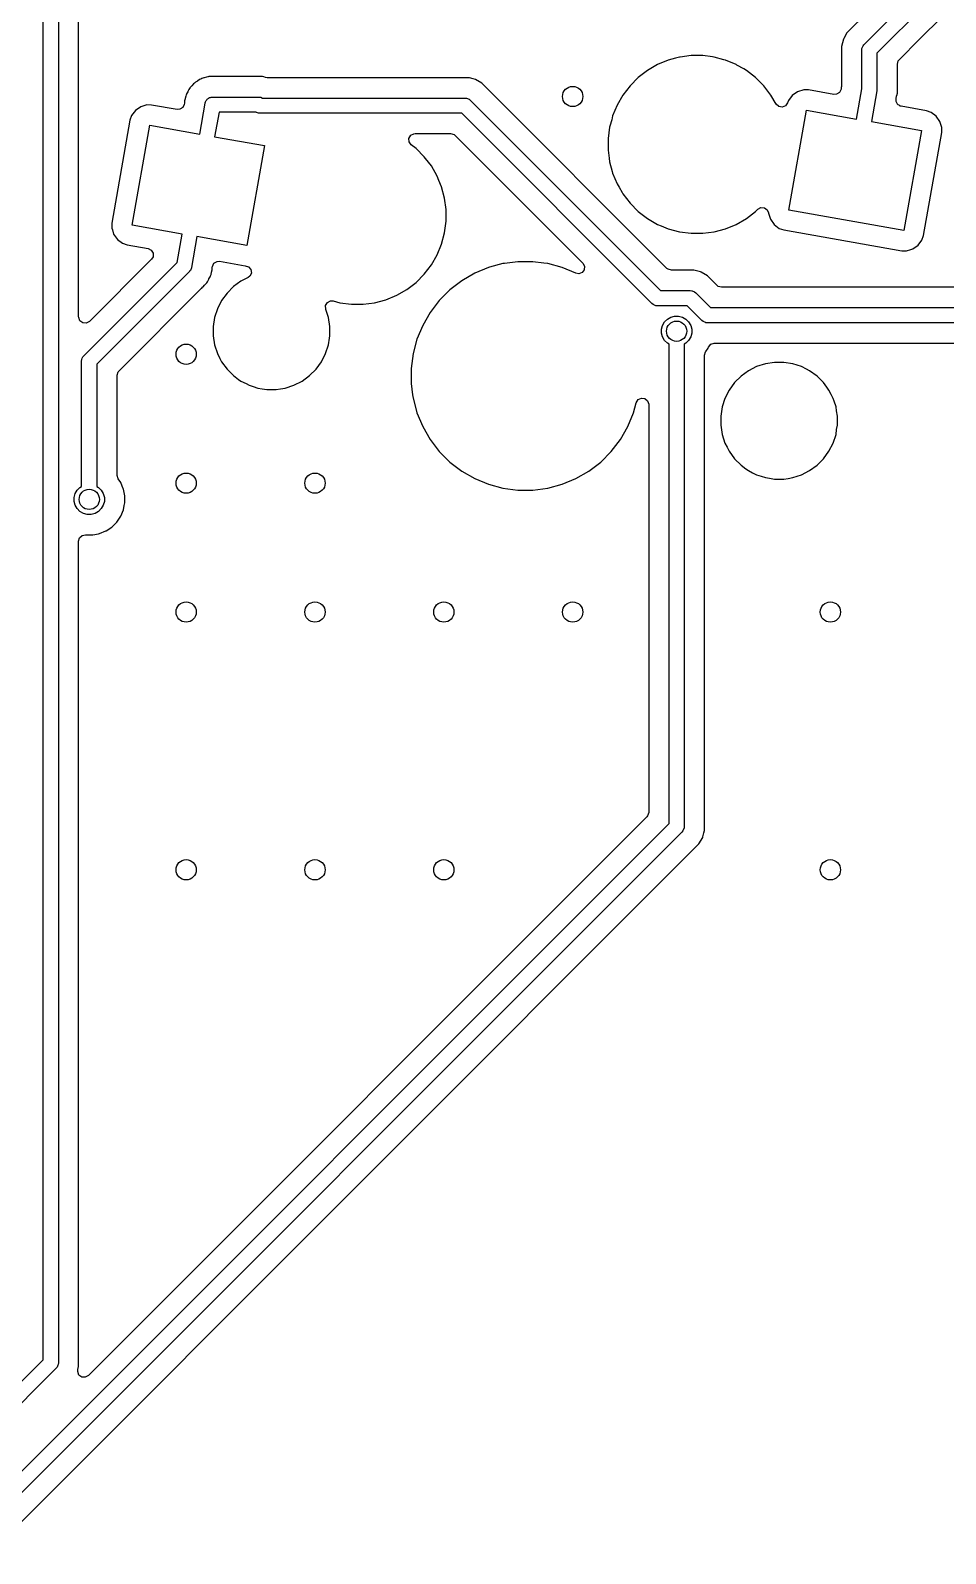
# Model space of a CAD drawing. Extents: x 2.6 to 14.2, y -9.4 to -3.8.
# Drawn here: x 5.362 to 6.073, y -8.661 to -7.479 of the extents above; entities that cross this region are included whole.
import ezdxf

# ---------------------------------------------------------------- set-up
doc = ezdxf.new("R2010")
doc.units = 0
doc.header["$MEASUREMENT"] = 0
doc.layers.add('BLACK', color=7, linetype='CONTINUOUS')

msp = doc.modelspace()

# ---------------------------------------------------------------- linework, layer by layer
at = {"layer": 'BLACK', "linetype": 'CONTINUOUS'}
for p, q in [((5.3722, -8.5107), (5.3722, -7.3742)), ((5.384, -7.3767), (5.384, -8.5131)), ((5.3997, -7.7015), (5.3997, -7.3852)), ((6.0093, -7.4903), (6.0466, -7.453)), ((6.013, -7.4643), (5.9961, -7.4811)), ((6.0567, -7.4596), (6.0194, -7.4969)), ((6.0525, -7.4861), (6.0699, -7.4687)), ((5.9933, -7.4861), (5.9918, -7.4916)), ((5.9918, -7.4916), (5.9918, -7.4916)), ((5.9918, -7.4916), (5.9918, -7.5228)), ((5.9937, -7.4854), (5.9933, -7.4861)), ((5.9933, -7.4861), (5.9933, -7.4861)), ((5.9961, -7.4811), (5.9937, -7.4854)), ((5.9937, -7.4854), (5.9937, -7.4854)), ((5.9961, -7.4811), (5.9961, -7.4811)), ((6.0077, -7.4933), (6.0082, -7.4922)), ((6.0082, -7.4922), (6.0086, -7.4912)), ((6.0086, -7.4912), (6.0093, -7.4903)), ((6.0366, -7.502), (6.0525, -7.4861)), ((5.8574, -7.5023), (5.8491, -7.5058)), ((5.8631, -7.5008), (5.8574, -7.5023)), ((5.8662, -7.5), (5.8631, -7.5008)), ((5.8666, -7.4999), (5.8662, -7.5)), ((5.8751, -7.4988), (5.8666, -7.4999)), ((5.8842, -7.4988), (5.8751, -7.4988)), ((5.8751, -7.4988), (5.8751, -7.4988)), ((5.8916, -7.4998), (5.8842, -7.4988)), ((5.8842, -7.4988), (5.8842, -7.4988)), ((5.8931, -7.5), (5.8916, -7.4998)), ((5.9006, -7.502), (5.8931, -7.5)), ((5.9018, -7.5023), (5.9006, -7.502)), ((5.9102, -7.5058), (5.9018, -7.5023)), ((6.0076, -7.4945), (6.0077, -7.4933)), ((6.0076, -7.5246), (6.0076, -7.4945)), ((6.0194, -7.4969), (6.0194, -7.5251)), ((6.0352, -7.5055), (6.0359, -7.5028)), ((6.0359, -7.5028), (6.0366, -7.502)), ((5.499, -7.5154), (5.4972, -7.5161)), ((5.4999, -7.5153), (5.499, -7.5154)), ((5.5003, -7.5152), (5.4999, -7.5153)), ((5.5009, -7.5151), (5.5003, -7.5152)), ((5.5028, -7.5151), (5.5009, -7.5151)), ((5.5009, -7.5151), (5.5009, -7.5151)), ((5.5047, -7.5149), (5.5028, -7.5151)), ((5.5056, -7.5151), (5.5047, -7.5149)), ((5.5425, -7.5151), (5.5056, -7.5151)), ((5.5434, -7.5153), (5.5425, -7.5151)), ((5.5425, -7.5151), (5.5425, -7.5151)), ((5.5449, -7.5157), (5.5434, -7.5153)), ((5.5462, -7.5159), (5.5449, -7.5157)), ((5.7024, -7.5159), (5.5462, -7.5159)), ((5.7032, -7.5161), (5.7024, -7.5159)), ((5.7024, -7.5159), (5.7024, -7.5159)), ((5.8341, -7.5158), (5.8277, -7.5222)), ((5.8413, -7.5103), (5.8341, -7.5158)), ((5.8491, -7.5058), (5.8413, -7.5103)), ((5.8491, -7.5058), (5.8491, -7.5058)), ((5.9107, -7.5061), (5.9102, -7.5058)), ((5.9102, -7.5058), (5.9102, -7.5058)), ((5.916, -7.5091), (5.9107, -7.5061)), ((5.918, -7.5103), (5.916, -7.5091)), ((5.9252, -7.5158), (5.918, -7.5103)), ((5.9316, -7.5222), (5.9252, -7.5158)), ((5.9252, -7.5158), (5.9252, -7.5158)), ((6.0352, -7.5242), (6.0352, -7.5055)), ((5.4844, -7.5269), (5.4835, -7.5284)), ((5.4845, -7.5267), (5.4844, -7.5269)), ((5.4844, -7.5269), (5.4844, -7.5269)), ((5.4853, -7.525), (5.4845, -7.5267)), ((5.4859, -7.5243), (5.4853, -7.525)), ((5.486, -7.5242), (5.4859, -7.5243)), ((5.4861, -7.5239), (5.486, -7.5242)), ((5.4864, -7.5235), (5.4861, -7.5239)), ((5.4861, -7.5239), (5.4861, -7.5239)), ((5.4876, -7.5223), (5.4864, -7.5235)), ((5.4864, -7.5235), (5.4864, -7.5235)), ((5.4877, -7.5221), (5.4876, -7.5223)), ((5.4876, -7.5223), (5.4876, -7.5223)), ((5.4889, -7.5206), (5.4877, -7.5221)), ((5.4897, -7.5201), (5.4889, -7.5206)), ((5.49, -7.5198), (5.4897, -7.5201)), ((5.4904, -7.5194), (5.49, -7.5198)), ((5.49, -7.5198), (5.49, -7.5198)), ((5.4919, -7.5186), (5.4904, -7.5194)), ((5.4904, -7.5194), (5.4904, -7.5194)), ((5.4921, -7.5185), (5.4919, -7.5186)), ((5.4936, -7.5174), (5.4921, -7.5185)), ((5.4945, -7.517), (5.4936, -7.5174)), ((5.4953, -7.5166), (5.4945, -7.517)), ((5.497, -7.5161), (5.4953, -7.5166)), ((5.4953, -7.5166), (5.4953, -7.5166)), ((5.4972, -7.5161), (5.497, -7.5161)), ((5.497, -7.5161), (5.497, -7.5161)), ((5.7059, -7.5169), (5.7032, -7.5161)), ((5.7079, -7.5174), (5.7059, -7.5169)), ((5.7059, -7.5169), (5.7059, -7.5169)), ((5.7128, -7.5202), (5.7079, -7.5174)), ((5.7079, -7.5174), (5.7079, -7.5174)), ((5.8564, -7.6639), (5.7128, -7.5202)), ((5.7128, -7.5202), (5.7128, -7.5202)), ((5.8277, -7.5222), (5.8222, -7.5294)), ((5.9323, -7.5232), (5.9316, -7.5222)), ((5.9316, -7.5222), (5.9316, -7.5222)), ((5.9316, -7.5222), (5.9316, -7.5222)), ((5.9371, -7.5294), (5.9323, -7.5232)), ((5.9577, -7.5268), (5.9536, -7.5297)), ((5.9625, -7.5253), (5.9577, -7.5268)), ((5.9577, -7.5268), (5.9577, -7.5268)), ((5.9662, -7.5254), (5.9625, -7.5253)), ((5.9625, -7.5253), (5.9625, -7.5253)), ((5.9859, -7.5289), (5.9662, -7.5254)), ((5.9662, -7.5254), (5.9662, -7.5254)), ((5.9903, -7.5274), (5.9879, -7.5288)), ((5.9915, -7.5249), (5.9903, -7.5274)), ((5.9916, -7.5243), (5.9915, -7.5249)), ((5.9917, -7.5236), (5.9916, -7.5243)), ((5.9918, -7.5228), (5.9917, -7.5236)), ((6.0035, -7.548), (6.0076, -7.5246)), ((6.0193, -7.5261), (6.0151, -7.55)), ((6.0194, -7.5251), (6.0193, -7.5256)), ((6.0193, -7.5256), (6.0193, -7.5261)), ((6.0353, -7.5261), (6.0352, -7.5242)), ((6.0352, -7.527), (6.0353, -7.5261)), ((6.0352, -7.528), (6.0352, -7.527)), ((5.4479, -7.5385), (5.4438, -7.5413)), ((5.4527, -7.537), (5.4479, -7.5385)), ((5.4479, -7.5385), (5.4479, -7.5385)), ((5.4564, -7.5371), (5.4527, -7.537)), ((5.4527, -7.537), (5.4527, -7.537)), ((5.4761, -7.5405), (5.4564, -7.5371)), ((5.4564, -7.5371), (5.4564, -7.5371)), ((5.4805, -7.539), (5.4782, -7.5404)), ((5.4817, -7.5366), (5.4805, -7.539)), ((5.4819, -7.5356), (5.4817, -7.5366)), ((5.482, -7.5353), (5.4819, -7.5356)), ((5.4825, -7.5323), (5.482, -7.5339)), ((5.482, -7.5339), (5.482, -7.5344)), ((5.482, -7.5344), (5.482, -7.5353)), ((5.4829, -7.5302), (5.4825, -7.5321)), ((5.4825, -7.5321), (5.4825, -7.5323)), ((5.4833, -7.5293), (5.4829, -7.5302)), ((5.4834, -7.5289), (5.4833, -7.5293)), ((5.4835, -7.5284), (5.4834, -7.5289)), ((5.4834, -7.5289), (5.4834, -7.5289)), ((5.4835, -7.5284), (5.4835, -7.5284)), ((5.4937, -7.5596), (5.4979, -7.5357)), ((5.4979, -7.5356), (5.498, -7.5355)), ((5.4979, -7.5357), (5.4979, -7.5356)), ((5.4979, -7.5357), (5.4979, -7.5357)), ((5.498, -7.5355), (5.4982, -7.5346)), ((5.4982, -7.5346), (5.4986, -7.5341)), ((5.4986, -7.5341), (5.4988, -7.5335)), ((5.4988, -7.5335), (5.4992, -7.5331)), ((5.4992, -7.5331), (5.4994, -7.5327)), ((5.4994, -7.5327), (5.5, -7.5323)), ((5.5, -7.5323), (5.5004, -7.5319)), ((5.5004, -7.5319), (5.5009, -7.5317)), ((5.5009, -7.5317), (5.5013, -7.5314)), ((5.5013, -7.5314), (5.502, -7.5312)), ((5.502, -7.5312), (5.5026, -7.531)), ((5.5026, -7.531), (5.5035, -7.5309)), ((5.5035, -7.5309), (5.5036, -7.5309)), ((5.5036, -7.5309), (5.5036, -7.5309)), ((5.5036, -7.5309), (5.5037, -7.5309)), ((5.5037, -7.5309), (5.5396, -7.5309)), ((5.5396, -7.5309), (5.5408, -7.531)), ((5.5408, -7.531), (5.5411, -7.5311)), ((5.5411, -7.5311), (5.5425, -7.5317)), ((5.5425, -7.5317), (5.6995, -7.5317)), ((5.6995, -7.5317), (5.7007, -7.5318)), ((5.7007, -7.5318), (5.7008, -7.5319)), ((5.7008, -7.5319), (5.7028, -7.5327)), ((5.7028, -7.5327), (5.7037, -7.5334)), ((5.7037, -7.5334), (5.8513, -7.6811)), ((5.8177, -7.5372), (5.8142, -7.5455)), ((5.8222, -7.5294), (5.8177, -7.5372)), ((5.8177, -7.5372), (5.8177, -7.5372)), ((5.9411, -7.5364), (5.9371, -7.5294)), ((5.9371, -7.5294), (5.9371, -7.5294)), ((5.9371, -7.5294), (5.9371, -7.5294)), ((5.9431, -7.5383), (5.9411, -7.5364)), ((5.9411, -7.5364), (5.9411, -7.5364)), ((5.9458, -7.5388), (5.9431, -7.5383)), ((5.9484, -7.5377), (5.9458, -7.5388)), ((5.9499, -7.5355), (5.9484, -7.5377)), ((5.9506, -7.5336), (5.9499, -7.5355)), ((5.9536, -7.5297), (5.9506, -7.5336)), ((5.9536, -7.5297), (5.9536, -7.5297)), ((5.9879, -7.5288), (5.9859, -7.5289)), ((6.0342, -7.5324), (6.0346, -7.53)), ((6.0342, -7.5338), (6.0342, -7.5324)), ((6.0343, -7.5341), (6.0342, -7.5338)), ((6.0343, -7.5345), (6.0343, -7.5341)), ((6.0348, -7.5354), (6.0343, -7.5345)), ((6.0346, -7.53), (6.0347, -7.5296)), ((6.0347, -7.5296), (6.0352, -7.528)), ((6.0352, -7.5364), (6.0348, -7.5354)), ((6.0355, -7.5366), (6.0352, -7.5364)), ((6.0357, -7.5369), (6.0355, -7.5366)), ((6.0366, -7.5373), (6.0357, -7.5369)), ((6.0375, -7.5379), (6.0366, -7.5373)), ((6.0378, -7.5379), (6.0375, -7.5379)), ((6.0382, -7.5381), (6.0378, -7.5379)), ((6.0578, -7.5416), (6.0382, -7.5381)), ((5.4396, -7.5488), (5.4255, -7.6288)), ((5.4408, -7.5453), (5.4396, -7.5488)), ((5.4396, -7.5488), (5.4396, -7.5488)), ((5.4438, -7.5413), (5.4408, -7.5453)), ((5.4438, -7.5413), (5.4438, -7.5413)), ((5.4782, -7.5404), (5.4761, -7.5405)), ((5.5087, -7.5427), (5.5053, -7.5617)), ((5.5376, -7.5427), (5.5087, -7.5427)), ((5.5378, -7.5428), (5.5376, -7.5427)), ((5.5393, -7.5434), (5.5378, -7.5428)), ((5.5404, -7.5435), (5.5393, -7.5434)), ((5.6971, -7.5435), (5.5404, -7.5435)), ((5.8447, -7.6911), (5.6971, -7.5435)), ((5.8135, -7.5485), (5.8121, -7.5536)), ((5.8142, -7.5455), (5.8135, -7.5485)), ((5.951, -7.6187), (5.9647, -7.5411)), ((5.9647, -7.5411), (6.0035, -7.548)), ((6.0151, -7.55), (6.0539, -7.5569)), ((6.0614, -7.5428), (6.0578, -7.5416)), ((6.0578, -7.5416), (6.0578, -7.5416)), ((6.0578, -7.5416), (6.0578, -7.5416)), ((6.0578, -7.5416), (6.0578, -7.5416)), ((6.0578, -7.5416), (6.0578, -7.5416)), ((6.0653, -7.5458), (6.0614, -7.5428)), ((6.0614, -7.5428), (6.0614, -7.5428)), ((6.0614, -7.5428), (6.0614, -7.5428)), ((6.0682, -7.5499), (6.0653, -7.5458)), ((6.0697, -7.5546), (6.0682, -7.5499)), ((5.4412, -7.6303), (5.4549, -7.5528)), ((5.4549, -7.5528), (5.4937, -7.5596)), ((5.5053, -7.5617), (5.5441, -7.5685)), ((5.6561, -7.563), (5.6575, -7.5606)), ((5.6563, -7.5658), (5.6561, -7.563)), ((5.6575, -7.5606), (5.6599, -7.5594)), ((5.6599, -7.5594), (5.6609, -7.5593)), ((5.6609, -7.5593), (5.6885, -7.5593)), ((5.6885, -7.5593), (5.6912, -7.56)), ((5.6912, -7.56), (5.692, -7.5607)), ((5.692, -7.5607), (5.791, -7.6597)), ((5.8119, -7.5543), (5.8107, -7.5632)), ((5.8107, -7.5632), (5.8107, -7.5722)), ((5.8121, -7.5536), (5.8119, -7.5543)), ((5.8119, -7.5543), (5.8119, -7.5543)), ((6.0539, -7.5569), (6.0402, -7.6344)), ((6.0555, -7.6384), (6.0696, -7.5584)), ((6.0696, -7.5584), (6.0697, -7.5546)), ((5.5441, -7.5685), (5.5304, -7.6461)), ((5.6579, -7.568), (5.6563, -7.5658)), ((5.6616, -7.5709), (5.6579, -7.568)), ((5.668, -7.5773), (5.6616, -7.5709)), ((5.6616, -7.5709), (5.6616, -7.5709)), ((5.6616, -7.5709), (5.6616, -7.5709)), ((5.8107, -7.5722), (5.8115, -7.5784)), ((5.669, -7.5785), (5.668, -7.5773)), ((5.668, -7.5773), (5.668, -7.5773)), ((5.668, -7.5773), (5.668, -7.5773)), ((5.6735, -7.5844), (5.669, -7.5785)), ((5.678, -7.5922), (5.6735, -7.5844)), ((5.6735, -7.5844), (5.6735, -7.5844)), ((5.6735, -7.5844), (5.6735, -7.5844)), ((5.8115, -7.5784), (5.8119, -7.5812)), ((5.8119, -7.5812), (5.8139, -7.5886)), ((5.6794, -7.5956), (5.678, -7.5922)), ((5.678, -7.5922), (5.678, -7.5922)), ((5.678, -7.5922), (5.678, -7.5922)), ((5.6815, -7.6006), (5.6794, -7.5956)), ((5.8139, -7.5886), (5.8142, -7.5899)), ((5.8142, -7.5899), (5.8177, -7.5983)), ((5.8177, -7.5983), (5.8177, -7.5983)), ((5.8177, -7.5983), (5.8192, -7.6008)), ((5.6838, -7.6093), (5.6815, -7.6006)), ((5.685, -7.6183), (5.6838, -7.6093)), ((5.8192, -7.6008), (5.8216, -7.6051)), ((5.8216, -7.6051), (5.8222, -7.6061)), ((5.8222, -7.6061), (5.8277, -7.6133)), ((5.685, -7.6273), (5.685, -7.6183)), ((5.8277, -7.6133), (5.8277, -7.6133)), ((5.8277, -7.6133), (5.8341, -7.6197)), ((5.8341, -7.6197), (5.8341, -7.6197)), ((5.8341, -7.6197), (5.8413, -7.6252)), ((5.918, -7.6252), (5.9252, -7.6197)), ((5.9252, -7.6197), (5.9269, -7.6179)), ((5.9269, -7.6179), (5.9293, -7.6166)), ((5.9293, -7.6166), (5.932, -7.6168)), ((5.932, -7.6168), (5.9342, -7.6185)), ((5.9342, -7.6185), (5.9352, -7.6207)), ((5.9352, -7.6207), (5.9352, -7.6209)), ((5.9352, -7.6209), (5.9361, -7.624)), ((6.0402, -7.6344), (5.951, -7.6187)), ((5.4255, -7.6288), (5.4254, -7.6326)), ((5.4254, -7.6326), (5.4254, -7.6326)), ((5.4254, -7.6326), (5.4259, -7.634)), ((5.4255, -7.6288), (5.4255, -7.6288)), ((5.4259, -7.634), (5.4269, -7.6373)), ((5.48, -7.6372), (5.4412, -7.6303)), ((5.6838, -7.6363), (5.685, -7.6273)), ((5.8413, -7.6252), (5.8413, -7.6252)), ((5.8413, -7.6252), (5.8413, -7.6252)), ((5.8413, -7.6252), (5.8491, -7.6297)), ((5.8491, -7.6297), (5.8491, -7.6297)), ((5.8491, -7.6297), (5.8491, -7.6297)), ((5.8491, -7.6297), (5.8518, -7.6308)), ((5.8518, -7.6308), (5.8574, -7.6331)), ((5.8574, -7.6331), (5.8662, -7.6355)), ((5.8931, -7.6355), (5.9018, -7.6331)), ((5.9018, -7.6331), (5.9102, -7.6297)), ((5.9102, -7.6297), (5.918, -7.6252)), ((5.9361, -7.624), (5.9367, -7.6257)), ((5.9367, -7.6257), (5.9395, -7.6298)), ((5.9395, -7.6298), (5.9435, -7.6328)), ((5.9435, -7.6328), (5.947, -7.634)), ((5.947, -7.634), (6.0387, -7.6502)), ((5.4269, -7.6373), (5.4298, -7.6414)), ((5.4298, -7.6414), (5.4337, -7.6444)), ((5.4337, -7.6444), (5.4373, -7.6457)), ((5.4373, -7.6457), (5.4537, -7.6485)), ((5.4761, -7.6593), (5.48, -7.6372)), ((5.4916, -7.6392), (5.4874, -7.6631)), ((5.5304, -7.6461), (5.4916, -7.6392)), ((5.678, -7.6533), (5.6815, -7.645)), ((5.6815, -7.645), (5.6838, -7.6363)), ((5.8662, -7.6355), (5.8751, -7.6366)), ((5.8751, -7.6366), (5.8751, -7.6366)), ((5.8751, -7.6366), (5.8842, -7.6366)), ((5.8842, -7.6366), (5.8931, -7.6355)), ((5.8842, -7.6366), (5.8842, -7.6366)), ((6.0472, -7.6488), (6.0513, -7.6459)), ((6.0513, -7.6459), (6.0543, -7.6419)), ((6.0543, -7.6419), (6.0555, -7.6384)), ((5.4563, -7.6568), (5.4081, -7.705)), ((5.4537, -7.6485), (5.4561, -7.6498)), ((5.4561, -7.6498), (5.4575, -7.6521)), ((5.4575, -7.6549), (5.4563, -7.6568)), ((5.4575, -7.6521), (5.4575, -7.6549)), ((5.6735, -7.6612), (5.678, -7.6533)), ((6.0387, -7.6502), (6.0394, -7.6502)), ((6.0394, -7.6502), (6.0424, -7.6502)), ((6.0424, -7.6502), (6.0457, -7.6492)), ((6.0424, -7.6502), (6.0424, -7.6502)), ((6.0424, -7.6502), (6.0424, -7.6502)), ((6.0457, -7.6492), (6.0472, -7.6488)), ((6.0472, -7.6488), (6.0472, -7.6488)), ((6.0472, -7.6488), (6.0472, -7.6488)), ((5.4038, -7.7316), (5.4761, -7.6593)), ((5.4858, -7.6663), (5.4139, -7.7382)), ((5.4859, -7.6662), (5.4858, -7.6662)), ((5.4858, -7.6662), (5.4858, -7.6663)), ((5.4865, -7.6654), (5.4859, -7.6661)), ((5.4859, -7.6661), (5.4859, -7.6662)), ((5.4868, -7.6648), (5.4865, -7.6654)), ((5.4865, -7.6654), (5.4865, -7.6654)), ((5.4871, -7.6643), (5.4868, -7.6648)), ((5.4874, -7.6634), (5.4871, -7.6643)), ((5.4874, -7.6631), (5.4874, -7.6632)), ((5.4874, -7.6632), (5.4874, -7.6633)), ((5.4874, -7.6633), (5.4874, -7.6634)), ((5.5018, -7.6705), (5.5021, -7.6696)), ((5.5021, -7.6696), (5.5025, -7.6687)), ((5.5025, -7.6687), (5.5028, -7.6668)), ((5.5028, -7.6668), (5.5033, -7.665)), ((5.5033, -7.664), (5.5034, -7.6634)), ((5.5033, -7.665), (5.5033, -7.664)), ((5.5034, -7.6634), (5.5035, -7.6628)), ((5.5035, -7.6628), (5.5036, -7.6623)), ((5.5036, -7.6623), (5.5048, -7.6598)), ((5.5048, -7.6598), (5.5072, -7.6584)), ((5.5072, -7.6584), (5.5092, -7.6583)), ((5.5092, -7.6583), (5.5289, -7.6618)), ((5.5289, -7.6618), (5.5291, -7.6618)), ((5.5291, -7.6618), (5.5317, -7.6626)), ((5.5317, -7.6626), (5.5335, -7.6647)), ((5.5338, -7.6675), (5.5327, -7.67)), ((5.5335, -7.6647), (5.5338, -7.6675)), ((5.6616, -7.6747), (5.668, -7.6683)), ((5.668, -7.6683), (5.6735, -7.6612)), ((5.668, -7.6683), (5.668, -7.6683)), ((5.668, -7.6683), (5.668, -7.6683)), ((5.7072, -7.6677), (5.6971, -7.6735)), ((5.7179, -7.6632), (5.7072, -7.6677)), ((5.7072, -7.6677), (5.7072, -7.6677)), ((5.7187, -7.663), (5.7179, -7.6632)), ((5.7179, -7.6632), (5.7179, -7.6632)), ((5.7291, -7.6602), (5.7187, -7.663)), ((5.7302, -7.6601), (5.7291, -7.6602)), ((5.7406, -7.6587), (5.7302, -7.6601)), ((5.7522, -7.6587), (5.7406, -7.6587)), ((5.7406, -7.6587), (5.7406, -7.6587)), ((5.7608, -7.6598), (5.7522, -7.6587)), ((5.7522, -7.6587), (5.7522, -7.6587)), ((5.7638, -7.6602), (5.7608, -7.6598)), ((5.775, -7.6632), (5.7638, -7.6602)), ((5.7857, -7.6677), (5.775, -7.6632)), ((5.775, -7.6632), (5.775, -7.6632)), ((5.775, -7.6632), (5.775, -7.6632)), ((5.7879, -7.668), (5.7857, -7.6677)), ((5.7905, -7.6671), (5.7879, -7.668)), ((5.7921, -7.6649), (5.7905, -7.6671)), ((5.791, -7.6597), (5.7923, -7.6621)), ((5.7923, -7.6621), (5.7921, -7.6649)), ((5.8573, -7.6645), (5.8564, -7.6639)), ((5.8599, -7.6653), (5.8573, -7.6645)), ((5.8773, -7.6653), (5.8599, -7.6653)), ((5.8783, -7.6655), (5.8773, -7.6653)), ((5.8773, -7.6653), (5.8773, -7.6653)), ((5.8823, -7.6666), (5.8783, -7.6655)), ((5.8829, -7.6668), (5.8823, -7.6666)), ((5.8823, -7.6666), (5.8823, -7.6666)), ((5.8878, -7.6696), (5.8829, -7.6668)), ((5.8829, -7.6668), (5.8829, -7.6668)), ((5.4311, -7.7433), (5.4947, -7.6797)), ((5.4947, -7.6797), (5.4949, -7.6795)), ((5.4949, -7.6795), (5.4953, -7.6791)), ((5.4949, -7.6795), (5.4949, -7.6795)), ((5.4953, -7.6791), (5.496, -7.6785)), ((5.4953, -7.6791), (5.4953, -7.6791)), ((5.4953, -7.6791), (5.4953, -7.6791)), ((5.496, -7.6785), (5.4964, -7.6782)), ((5.4964, -7.6782), (5.4975, -7.6769)), ((5.4975, -7.6769), (5.4978, -7.6766)), ((5.4978, -7.6766), (5.499, -7.6754)), ((5.499, -7.6754), (5.4992, -7.675)), ((5.4992, -7.675), (5.4997, -7.6743)), ((5.4997, -7.6743), (5.5001, -7.6739)), ((5.5001, -7.6738), (5.5008, -7.6723)), ((5.5001, -7.6739), (5.5001, -7.6738)), ((5.5008, -7.6723), (5.5009, -7.6721)), ((5.5008, -7.6723), (5.5008, -7.6723)), ((5.5009, -7.6721), (5.5018, -7.6705)), ((5.52, -7.678), (5.5149, -7.6831)), ((5.5257, -7.6739), (5.52, -7.678)), ((5.52, -7.678), (5.52, -7.678)), ((5.5312, -7.671), (5.5257, -7.6739)), ((5.5327, -7.67), (5.5312, -7.671)), ((5.6466, -7.6847), (5.6544, -7.6802)), ((5.6544, -7.6802), (5.6616, -7.6747)), ((5.6616, -7.6747), (5.6616, -7.6747)), ((5.6616, -7.6747), (5.6616, -7.6747)), ((5.6879, -7.6806), (5.6797, -7.6888)), ((5.6971, -7.6735), (5.6879, -7.6806)), ((5.6879, -7.6806), (5.6879, -7.6806)), ((5.8513, -7.6811), (5.8745, -7.6811)), ((5.8745, -7.6811), (5.8756, -7.6812)), ((5.8756, -7.6812), (5.8759, -7.6813)), ((5.8759, -7.6813), (5.8778, -7.6821)), ((5.8953, -7.6771), (5.8878, -7.6696)), ((5.8878, -7.6696), (5.8878, -7.6696)), ((5.8961, -7.6778), (5.8953, -7.6771)), ((5.8987, -7.6785), (5.8961, -7.6778)), ((6.1743, -7.6785), (5.8987, -7.6785)), ((5.5107, -7.6889), (5.5075, -7.6952)), ((5.5149, -7.6831), (5.5107, -7.6889)), ((5.5149, -7.6831), (5.5149, -7.6831)), ((5.5914, -7.6926), (5.5928, -7.6903)), ((5.5915, -7.6954), (5.5914, -7.6926)), ((5.5928, -7.6903), (5.5953, -7.689)), ((5.5953, -7.689), (5.5974, -7.6891)), ((5.5974, -7.6891), (5.6026, -7.6905)), ((5.6026, -7.6905), (5.6116, -7.6917)), ((5.6116, -7.6917), (5.6116, -7.6917)), ((5.6116, -7.6917), (5.6206, -7.6917)), ((5.6206, -7.6917), (5.6295, -7.6905)), ((5.6206, -7.6917), (5.6206, -7.6917)), ((5.6295, -7.6905), (5.6383, -7.6882)), ((5.6383, -7.6882), (5.6466, -7.6847)), ((5.6797, -7.6888), (5.6726, -7.698)), ((5.6797, -7.6888), (5.6797, -7.6888)), ((5.8456, -7.6919), (5.8447, -7.6911)), ((5.8466, -7.6923), (5.8456, -7.6919)), ((5.8477, -7.6928), (5.8466, -7.6923)), ((5.8489, -7.6929), (5.8477, -7.6928)), ((5.872, -7.6929), (5.8489, -7.6929)), ((5.8835, -7.7044), (5.872, -7.6929)), ((5.8778, -7.6821), (5.8787, -7.6828)), ((5.8787, -7.6828), (5.8902, -7.6943)), ((5.3998, -7.7019), (5.3997, -7.7015)), ((5.4007, -7.7045), (5.3998, -7.7019)), ((5.4029, -7.7061), (5.4007, -7.7045)), ((5.4081, -7.705), (5.4057, -7.7063)), ((5.5053, -7.702), (5.5042, -7.709)), ((5.5075, -7.6952), (5.5053, -7.702)), ((5.5075, -7.6952), (5.5075, -7.6952)), ((5.5916, -7.6957), (5.5915, -7.6954)), ((5.5936, -7.702), (5.5916, -7.6957)), ((5.5948, -7.709), (5.5936, -7.702)), ((5.6726, -7.698), (5.6668, -7.7081)), ((5.8545, -7.7054), (5.8567, -7.7033)), ((5.8567, -7.7033), (5.8593, -7.7017)), ((5.8593, -7.7017), (5.8623, -7.7009)), ((5.8623, -7.7009), (5.8654, -7.7009)), ((5.8654, -7.7009), (5.8684, -7.7017)), ((5.8684, -7.7017), (5.8711, -7.7033)), ((5.8711, -7.7033), (5.8732, -7.7054)), ((5.8844, -7.7051), (5.8835, -7.7044)), ((5.8902, -7.6943), (6.1715, -7.6943)), ((5.4057, -7.7063), (5.4029, -7.7061)), ((5.5042, -7.709), (5.5042, -7.7162)), ((5.5042, -7.7162), (5.5053, -7.7232)), ((5.5945, -7.7179), (5.5948, -7.7162)), ((5.5948, -7.7162), (5.5948, -7.709)), ((5.6668, -7.7081), (5.6623, -7.7188)), ((5.6668, -7.7081), (5.6668, -7.7081)), ((5.8522, -7.7111), (5.853, -7.7081)), ((5.8522, -7.7142), (5.8522, -7.7111)), ((5.853, -7.7171), (5.8522, -7.7142)), ((5.853, -7.7081), (5.8545, -7.7054)), ((5.8732, -7.7054), (5.8748, -7.7081)), ((5.8748, -7.7081), (5.8756, -7.7111)), ((5.8756, -7.7142), (5.8748, -7.7171)), ((5.8756, -7.7111), (5.8756, -7.7142)), ((5.8857, -7.7056), (5.8844, -7.7051)), ((5.8866, -7.706), (5.8857, -7.7056)), ((5.8877, -7.7061), (5.8866, -7.706)), ((6.169, -7.7061), (5.8877, -7.7061)), ((5.5053, -7.7232), (5.5075, -7.73)), ((5.5914, -7.73), (5.5936, -7.7232)), ((5.5936, -7.7232), (5.5945, -7.7179)), ((5.6623, -7.7188), (5.6594, -7.7298)), ((5.6623, -7.7188), (5.6623, -7.7188)), ((5.8545, -7.7198), (5.853, -7.7171)), ((5.8567, -7.722), (5.8545, -7.7198)), ((5.858, -7.7227), (5.8567, -7.722)), ((5.858, -8.0946), (5.858, -7.7227)), ((5.8711, -7.722), (5.8698, -7.7227)), ((5.8698, -7.7227), (5.8698, -8.0971)), ((5.8732, -7.7198), (5.8711, -7.722)), ((5.8748, -7.7171), (5.8732, -7.7198)), ((5.8855, -7.7313), (5.8863, -7.7287)), ((5.8863, -7.7287), (5.8864, -7.7286)), ((5.8864, -7.7286), (5.8865, -7.7284)), ((5.8865, -7.7284), (5.8883, -7.7257)), ((5.8883, -7.7257), (5.8886, -7.7249)), ((5.8886, -7.7249), (5.8904, -7.7227)), ((5.8904, -7.7227), (5.893, -7.7219)), ((5.893, -7.7219), (5.8931, -7.7219)), ((5.8931, -7.7219), (6.1605, -7.7219)), ((5.402, -7.7358), (5.4022, -7.7346)), ((5.402, -7.833), (5.402, -7.7358)), ((5.4022, -7.7346), (5.4026, -7.7335)), ((5.4026, -7.7335), (5.403, -7.7325)), ((5.403, -7.7325), (5.4038, -7.7316)), ((5.4139, -7.7382), (5.4139, -7.833)), ((5.5075, -7.73), (5.5075, -7.73)), ((5.5075, -7.73), (5.5094, -7.7337)), ((5.5094, -7.7337), (5.5102, -7.7353)), ((5.5102, -7.7353), (5.5107, -7.7363)), ((5.5107, -7.7363), (5.5149, -7.7421)), ((5.584, -7.7421), (5.5882, -7.7363)), ((5.5882, -7.7363), (5.5914, -7.73)), ((5.6593, -7.73), (5.6578, -7.7415)), ((5.6594, -7.7298), (5.6593, -7.73)), ((5.6593, -7.73), (5.6593, -7.73)), ((5.8855, -7.7785), (5.8855, -7.7313)), ((5.926, -7.7401), (5.9197, -7.7433)), ((5.9328, -7.7379), (5.926, -7.7401)), ((5.926, -7.7401), (5.926, -7.7401)), ((5.9398, -7.7368), (5.9328, -7.7379)), ((5.947, -7.7368), (5.9398, -7.7368)), ((5.9398, -7.7368), (5.9398, -7.7368)), ((5.954, -7.7379), (5.947, -7.7368)), ((5.947, -7.7368), (5.947, -7.7368)), ((5.9608, -7.7401), (5.954, -7.7379)), ((5.9648, -7.7421), (5.9608, -7.7401)), ((5.9608, -7.7401), (5.9608, -7.7401)), ((5.4296, -7.7468), (5.4304, -7.7441)), ((5.4296, -7.8245), (5.4296, -7.7468)), ((5.4304, -7.7441), (5.4311, -7.7433)), ((5.5149, -7.7421), (5.5149, -7.7421)), ((5.5149, -7.7421), (5.52, -7.7471)), ((5.52, -7.7471), (5.52, -7.7471)), ((5.52, -7.7471), (5.5239, -7.75)), ((5.5239, -7.75), (5.5257, -7.7513)), ((5.5257, -7.7513), (5.5297, -7.7533)), ((5.5669, -7.7546), (5.5732, -7.7513)), ((5.5732, -7.7513), (5.579, -7.7471)), ((5.579, -7.7471), (5.584, -7.7421)), ((5.6578, -7.7415), (5.6578, -7.7531)), ((5.9139, -7.7475), (5.9088, -7.7525)), ((5.9197, -7.7433), (5.9139, -7.7475)), ((5.9139, -7.7475), (5.9139, -7.7475)), ((5.9671, -7.7433), (5.9648, -7.7421)), ((5.9729, -7.7475), (5.9671, -7.7433)), ((5.9671, -7.7433), (5.9671, -7.7433)), ((5.9671, -7.7433), (5.9671, -7.7433)), ((5.9779, -7.7525), (5.9729, -7.7475)), ((5.9729, -7.7475), (5.9729, -7.7475)), ((5.5297, -7.7533), (5.5321, -7.7546)), ((5.5321, -7.7546), (5.5321, -7.7546)), ((5.5321, -7.7546), (5.5353, -7.7556)), ((5.5353, -7.7556), (5.5389, -7.7568)), ((5.5389, -7.7568), (5.5421, -7.7573)), ((5.5421, -7.7573), (5.5459, -7.7579)), ((5.5459, -7.7579), (5.5459, -7.7579)), ((5.5459, -7.7579), (5.553, -7.7579)), ((5.553, -7.7579), (5.5564, -7.7573)), ((5.5564, -7.7573), (5.5601, -7.7568)), ((5.5601, -7.7568), (5.5669, -7.7546)), ((5.6578, -7.7531), (5.659, -7.762)), ((5.659, -7.762), (5.6593, -7.7646)), ((5.9047, -7.7583), (5.9014, -7.7647)), ((5.9088, -7.7525), (5.9047, -7.7583)), ((5.9088, -7.7525), (5.9088, -7.7525)), ((5.9805, -7.7561), (5.9779, -7.7525)), ((5.9779, -7.7525), (5.9779, -7.7525)), ((5.9821, -7.7583), (5.9805, -7.7561)), ((5.9838, -7.7616), (5.9821, -7.7583)), ((5.9854, -7.7647), (5.9838, -7.7616)), ((5.6593, -7.7646), (5.6623, -7.7756)), ((5.6623, -7.7756), (5.6623, -7.7759)), ((5.6623, -7.7759), (5.6623, -7.7759)), ((5.6623, -7.7759), (5.6668, -7.7866)), ((5.8261, -7.7866), (5.8305, -7.7759)), ((5.8305, -7.7759), (5.8326, -7.7681)), ((5.8326, -7.7681), (5.834, -7.7657)), ((5.834, -7.7657), (5.8365, -7.7645)), ((5.8365, -7.7645), (5.8392, -7.7649)), ((5.8392, -7.7649), (5.8414, -7.7666)), ((5.8414, -7.7666), (5.8422, -7.7692)), ((5.8422, -7.7692), (5.8422, -7.7693)), ((5.8422, -7.7693), (5.8422, -8.0861)), ((5.8992, -7.7714), (5.8981, -7.7785)), ((5.9014, -7.7647), (5.8992, -7.7714)), ((5.9014, -7.7647), (5.9014, -7.7647)), ((5.9861, -7.7668), (5.9854, -7.7647)), ((5.9854, -7.7647), (5.9854, -7.7647)), ((5.9876, -7.7714), (5.9861, -7.7668)), ((5.988, -7.7744), (5.9876, -7.7714)), ((5.9887, -7.7785), (5.988, -7.7744)), ((5.6668, -7.7866), (5.6668, -7.7866)), ((5.6668, -7.7866), (5.6726, -7.7967)), ((5.8203, -7.7967), (5.8261, -7.7866)), ((5.8855, -7.9453), (5.8855, -7.7785)), ((5.8981, -7.7785), (5.8981, -7.7856)), ((5.8981, -7.7856), (5.8992, -7.7927)), ((5.9881, -7.789), (5.9887, -7.7856)), ((5.9887, -7.7856), (5.9887, -7.7785)), ((5.6726, -7.7967), (5.6797, -7.8059)), ((5.8132, -7.8059), (5.8203, -7.7967)), ((5.8992, -7.7927), (5.9014, -7.7994)), ((5.9014, -7.7994), (5.9014, -7.7994)), ((5.9014, -7.7994), (5.903, -7.8025)), ((5.9821, -7.8058), (5.9854, -7.7994)), ((5.9854, -7.7994), (5.9876, -7.7927)), ((5.9876, -7.7927), (5.9881, -7.789)), ((5.6797, -7.8059), (5.6797, -7.8059)), ((5.6797, -7.8059), (5.6879, -7.8141)), ((5.805, -7.8141), (5.8132, -7.8059)), ((5.903, -7.8025), (5.9044, -7.8053)), ((5.9044, -7.8053), (5.9047, -7.8058)), ((5.9047, -7.8058), (5.9088, -7.8116)), ((5.9779, -7.8116), (5.9821, -7.8058)), ((5.6879, -7.8141), (5.6879, -7.8141)), ((5.6879, -7.8141), (5.6971, -7.8212)), ((5.6971, -7.8212), (5.7072, -7.827)), ((5.7857, -7.827), (5.7958, -7.8212)), ((5.7958, -7.8212), (5.805, -7.8141)), ((5.9088, -7.8116), (5.9088, -7.8116)), ((5.9088, -7.8116), (5.9139, -7.8166)), ((5.9139, -7.8166), (5.9139, -7.8166)), ((5.9139, -7.8166), (5.9176, -7.8193)), ((5.9176, -7.8193), (5.9197, -7.8208)), ((5.9197, -7.8208), (5.9229, -7.8225)), ((5.9229, -7.8225), (5.926, -7.824)), ((5.9608, -7.824), (5.9671, -7.8208)), ((5.9671, -7.8208), (5.9729, -7.8166)), ((5.9729, -7.8166), (5.9779, -7.8116)), ((5.3986, -7.836), (5.4008, -7.8338)), ((5.4008, -7.8338), (5.402, -7.833)), ((5.4139, -7.833), (5.4151, -7.8338)), ((5.4151, -7.8338), (5.4173, -7.836)), ((5.4304, -7.8272), (5.4296, -7.8245)), ((5.4296, -7.8245), (5.4296, -7.8245)), ((5.4324, -7.8301), (5.4304, -7.8272)), ((5.4344, -7.835), (5.4324, -7.8301)), ((5.4324, -7.8301), (5.4324, -7.8301)), ((5.4345, -7.8351), (5.4344, -7.835)), ((5.7072, -7.827), (5.7072, -7.827)), ((5.7072, -7.827), (5.7072, -7.827)), ((5.7072, -7.827), (5.7179, -7.8314)), ((5.7179, -7.8314), (5.7291, -7.8344)), ((5.7291, -7.8344), (5.7406, -7.8359)), ((5.7522, -7.8359), (5.7638, -7.8344)), ((5.7638, -7.8344), (5.775, -7.8314)), ((5.775, -7.8314), (5.7857, -7.827)), ((5.926, -7.824), (5.926, -7.824)), ((5.926, -7.824), (5.9294, -7.8251)), ((5.9294, -7.8251), (5.9328, -7.8262)), ((5.9328, -7.8262), (5.936, -7.8267)), ((5.936, -7.8267), (5.9398, -7.8273)), ((5.9398, -7.8273), (5.9398, -7.8273)), ((5.9398, -7.8273), (5.947, -7.8273)), ((5.947, -7.8273), (5.9504, -7.8268)), ((5.9504, -7.8268), (5.954, -7.8262)), ((5.954, -7.8262), (5.9608, -7.824)), ((5.3962, -7.8416), (5.397, -7.8386)), ((5.3962, -7.8447), (5.3962, -7.8416)), ((5.397, -7.8477), (5.3962, -7.8447)), ((5.397, -7.8386), (5.3986, -7.836)), ((5.4173, -7.836), (5.4189, -7.8386)), ((5.4189, -7.8386), (5.4197, -7.8416)), ((5.4197, -7.8447), (5.4189, -7.8477)), ((5.4197, -7.8416), (5.4197, -7.8447)), ((5.4355, -7.8404), (5.4345, -7.8351)), ((5.4345, -7.8351), (5.4345, -7.8351)), ((5.4345, -7.8351), (5.4345, -7.8351)), ((5.4351, -7.8479), (5.4355, -7.8459)), ((5.4355, -7.8459), (5.4355, -7.8404)), ((5.7406, -7.8359), (5.7406, -7.8359)), ((5.7406, -7.8359), (5.7522, -7.8359)), ((5.7522, -7.8359), (5.7522, -7.8359)), ((5.3986, -7.8503), (5.397, -7.8477)), ((5.4008, -7.8525), (5.3986, -7.8503)), ((5.4034, -7.8541), (5.4008, -7.8525)), ((5.4064, -7.8549), (5.4034, -7.8541)), ((5.4095, -7.8549), (5.4064, -7.8549)), ((5.4125, -7.8541), (5.4095, -7.8549)), ((5.4151, -7.8525), (5.4125, -7.8541)), ((5.4173, -7.8503), (5.4151, -7.8525)), ((5.4189, -7.8477), (5.4173, -7.8503)), ((5.4294, -7.8607), (5.4324, -7.8562)), ((5.4324, -7.8562), (5.4345, -7.8512)), ((5.4345, -7.8512), (5.4351, -7.8479)), ((5.4107, -7.8707), (5.4152, -7.8698)), ((5.4152, -7.8698), (5.416, -7.8697)), ((5.416, -7.8697), (5.4209, -7.8676)), ((5.4209, -7.8676), (5.421, -7.8676)), ((5.421, -7.8676), (5.4255, -7.8646)), ((5.421, -7.8676), (5.421, -7.8676)), ((5.421, -7.8676), (5.421, -7.8676)), ((5.4255, -7.8646), (5.4294, -7.8607)), ((5.3997, -7.8756), (5.4005, -7.8729)), ((5.3997, -8.516), (5.3997, -7.8756)), ((5.4005, -7.8729), (5.4026, -7.8711)), ((5.4026, -7.8711), (5.405, -7.8707)), ((5.405, -7.8707), (5.405, -7.8707)), ((5.405, -7.8707), (5.405, -7.8707)), ((5.405, -7.8707), (5.4051, -7.8707)), ((5.4051, -7.8707), (5.4052, -7.8707)), ((5.4052, -7.8707), (5.4052, -7.8707)), ((5.4052, -7.8707), (5.4052, -7.8707)), ((5.4052, -7.8707), (5.4107, -7.8707)), ((5.8855, -8.0999), (5.8855, -7.9453)), ((4.7869, -9.1657), (5.858, -8.0946)), ((5.8408, -8.0895), (5.4073, -8.523)), ((5.8414, -8.0887), (5.8408, -8.0895)), ((5.8422, -8.0861), (5.8414, -8.0887)), ((5.868, -8.1013), (4.797, -9.1723)), ((5.8688, -8.1004), (5.868, -8.1013)), ((5.8696, -8.0985), (5.8688, -8.1004)), ((5.8697, -8.0982), (5.8696, -8.0985)), ((5.8698, -8.0971), (5.8697, -8.0982)), ((5.8812, -8.1104), (5.8841, -8.1055)), ((5.8841, -8.1055), (5.8842, -8.1048)), ((5.8842, -8.1048), (5.8847, -8.1029)), ((5.8847, -8.1029), (5.885, -8.1018)), ((5.885, -8.1018), (5.8855, -8.0999)), ((5.3501, -8.6416), (5.8812, -8.1104)), ((4.749, -9.1339), (5.3722, -8.5107)), ((5.3823, -8.5173), (4.7591, -9.1405)), ((5.383, -8.5164), (5.3823, -8.5173)), ((5.3836, -8.5149), (5.383, -8.5164)), ((5.3839, -8.5143), (5.3836, -8.5149)), ((5.384, -8.5131), (5.3839, -8.5143)), ((5.399, -8.5199), (5.3991, -8.5183)), ((5.3999, -8.5225), (5.399, -8.5199)), ((5.3991, -8.5183), (5.3992, -8.5182)), ((5.3992, -8.5182), (5.3997, -8.516)), ((5.4021, -8.5241), (5.3999, -8.5225)), ((5.4049, -8.5243), (5.4021, -8.5241)), ((5.4073, -8.523), (5.4049, -8.5243))]:
    msp.add_line(p, q, dxfattribs=at)
at = {"layer": 'BLACK'}
for centre in [(5.7832, -7.5305), (5.8639, -7.7126), (5.4832, -7.7305), (5.4832, -7.8305), (5.5832, -7.8305), (5.408, -7.8431), (5.4832, -7.9305), (5.5832, -7.9305), (5.6832, -7.9305), (5.7832, -7.9305), (5.9832, -7.9305), (5.4832, -8.1305), (5.5832, -8.1305), (5.6832, -8.1305), (5.9832, -8.1305)]:
    msp.add_circle(centre, 0.00787, dxfattribs=at)

doc.saveas('drawing.dxf')
